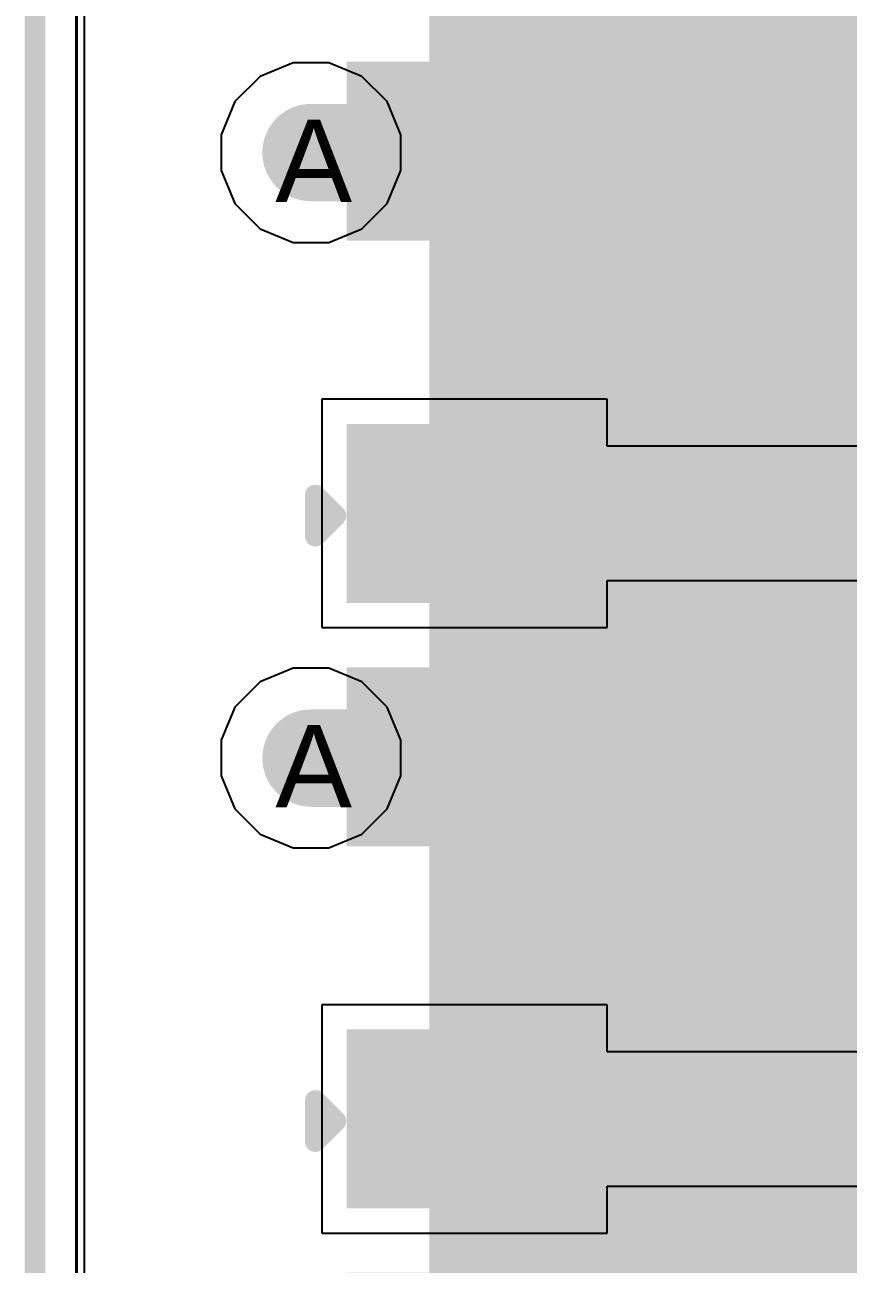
# Model space of a CAD drawing. Header units: inches. Extents: x 0 to 5271, y 0 to 5417.
# Drawn here: x -0.06 to 5.01, y 75.91 to 83.55 of the extents above; entities that cross this region are included whole.
import ezdxf

# ---------------------------------------------------------------- set-up
doc = ezdxf.new("R2010")
doc.units = ezdxf.units.IN
for name, color, linetype in [('Board_Outline', 216, 'Continuous'), ('Bottom Layer', 5, 'Continuous'), ('Bottom Paste', 16, 'Continuous'), ('Bottom Solder', 6, 'Continuous'), ('Drill Drawing', 1, 'Continuous'), ('L2_GND1', 16, 'Continuous'), ('L3_SIG1', 76, 'Continuous'), ('L4_PWR', 90, 'Continuous'), ('L5_GND2', 156, 'Continuous'), ('L6_SIG2', 130, 'Continuous'), ('L7_GND3', 216, 'Continuous'), ('Top Layer', 1, 'Continuous'), ('Top Overlay', 2, 'Continuous'), ('Top Paste', 8, 'Continuous'), ('Top Solder', 216, 'Continuous'), ('Via Holes', 16, 'Continuous')]:
    doc.layers.add(name, color=color, linetype=linetype)
doc.styles.add('Arial', font='', dxfattribs={"height": 0.2})
doc.styles.get('Arial').set_extended_font_data('Arial')

# ---------------------------------------------------------------- blocks, each defined once
blk = doc.blocks.new('TO_263_5__D2PAK__B_201')
at = {"layer": 'Bottom Layer'}
blk.add_hatch(color=5, dxfattribs=at).paths.add_polyline_path([(-5.58999771, 0.38251511), (5.59000279, 0.38251511), (5.59000279, -9.527485389999999), (-5.58999771, -9.527485389999999)])
at = {"layer": 'Bottom Paste'}
blk.add_hatch(color=16, dxfattribs=at).paths.add_polyline_path([(-5.58999771, 0.38251511), (5.59000279, 0.38251511), (5.59000279, -9.527485389999999), (-5.58999771, -9.527485389999999)])
at = {"layer": 'Bottom Solder'}
blk.add_hatch(color=6, dxfattribs=at).paths.add_polyline_path([(-5.691597709999999, 0.48411511), (5.691602789999999, 0.48411511), (5.691602789999999, -9.62908539), (-5.691597709999999, -9.62908539)])
blk = doc.blocks.new('TS_1185EC_C_D_B__207')
at = {"layer": 'Top Layer'}
for points in [[(-2.5499695, 1.19999125), (-1.29996946, 1.19999125), (-1.29996946, 0.29999051), (-2.5499695, 0.29999051)], [(1.3000101, 1.19999125), (2.55001014, 1.19999125), (2.55001014, 0.29999051), (1.3000101, 0.29999051)], [(-2.5499695, -0.30003115), (-1.29996946, -0.30003115), (-1.29996946, -1.20003189), (-2.5499695, -1.20003189)], [(1.3000101, -0.30003115), (2.55001014, -0.30003115), (2.55001014, -1.20003189), (1.3000101, -1.20003189)]]:
    blk.add_hatch(color=1, dxfattribs=at).paths.add_polyline_path(points)
at = {"layer": 'Top Paste'}
for points in [[(-2.5499695, 1.19999125), (-1.29996946, 1.19999125), (-1.29996946, 0.29999051), (-2.5499695, 0.29999051)], [(1.3000101, 1.19999125), (2.55001014, 1.19999125), (2.55001014, 0.29999051), (1.3000101, 0.29999051)], [(-2.5499695, -0.30003115), (-1.29996946, -0.30003115), (-1.29996946, -1.20003189), (-2.5499695, -1.20003189)], [(1.3000101, -0.30003115), (2.55001014, -0.30003115), (2.55001014, -1.20003189), (1.3000101, -1.20003189)]]:
    blk.add_hatch(color=8, dxfattribs=at).paths.add_polyline_path(points)
at = {"layer": 'Top Solder'}
for points in [[(-2.6515695, 1.30159125), (-1.19836946, 1.30159125), (-1.19836946, 0.19839051), (-2.6515695, 0.19839051)], [(1.1984101, 1.30159125), (2.65161014, 1.30159125), (2.65161014, 0.19839051), (1.1984101, 0.19839051)], [(-2.6515695, -0.19843115), (-1.19836946, -0.19843115), (-1.19836946, -1.30163189), (-2.6515695, -1.30163189)], [(1.1984101, -0.19843115), (2.65161014, -0.19843115), (2.65161014, -1.30163189), (1.1984101, -1.30163189)]]:
    blk.add_hatch(color=216, dxfattribs=at).paths.add_polyline_path(points)
at = {"layer": 'Top Overlay'}
for points in [[(-1.77800508, 1.52397968, 0.127, 0.127, 0), (1.77799492, 1.52397968, 0.127, 0.127, 0)], [(-2.84480508, 0.60957968, 0.127, 0.127, 0), (-2.84480508, 0.86357968, 0.127, 0.127, 0)], [(-2.84480508, 0.86357968, 0.127, 0.127, 0), (-2.71780508, 0.73657968, 0.127, 0.127, 0)], [(-2.84480508, 0.60957968, 0.127, 0.127, 0), (-2.71780508, 0.73657968, 0.127, 0.127, 0)], [(-1.77800508, -1.52402032, 0.127, 0.127, 0), (1.77799492, -1.52402032, 0.127, 0.127, 0)]]:
    blk.add_lwpolyline(points, format="xyseb", dxfattribs=at)
for points in [[(-1.80975508, 1.52397968, 0.0635, 0.0635, 1), (-1.74625508, 1.52397968, 0.0635, 0.0635, 1)], [(1.74624492, 1.52397968, 0.0635, 0.0635, 1), (1.80974492, 1.52397968, 0.0635, 0.0635, 1)], [(-2.87655508, 0.86357968, 0.0635, 0.0635, 1), (-2.81305508, 0.86357968, 0.0635, 0.0635, 1)], [(-2.87655508, 0.86357968, 0.0635, 0.0635, 1), (-2.81305508, 0.86357968, 0.0635, 0.0635, 1)], [(-2.74955508, 0.73657968, 0.0635, 0.0635, 1), (-2.68605508, 0.73657968, 0.0635, 0.0635, 1)], [(-2.74955508, 0.73657968, 0.0635, 0.0635, 1), (-2.68605508, 0.73657968, 0.0635, 0.0635, 1)], [(-2.87655508, 0.60957968, 0.0635, 0.0635, 1), (-2.81305508, 0.60957968, 0.0635, 0.0635, 1)], [(-2.87655508, 0.60957968, 0.0635, 0.0635, 1), (-2.81305508, 0.60957968, 0.0635, 0.0635, 1)], [(-1.80975508, -1.52402032, 0.0635, 0.0635, 1), (-1.74625508, -1.52402032, 0.0635, 0.0635, 1)], [(1.74624492, -1.52402032, 0.0635, 0.0635, 1), (1.80974492, -1.52402032, 0.0635, 0.0635, 1)]]:
    blk.add_lwpolyline(points, format="xyseb", close=True, dxfattribs=at)
blk = doc.blocks.new('TS_1185EC_C_D_B__208')
at = {"layer": 'Top Layer'}
for points in [[(-2.5499695, 1.19999125), (-1.29996946, 1.19999125), (-1.29996946, 0.29999051), (-2.5499695, 0.29999051)], [(1.3000101, 1.19999125), (2.55001014, 1.19999125), (2.55001014, 0.29999051), (1.3000101, 0.29999051)], [(-2.5499695, -0.30003115), (-1.29996946, -0.30003115), (-1.29996946, -1.20003189), (-2.5499695, -1.20003189)], [(1.3000101, -0.30003115), (2.55001014, -0.30003115), (2.55001014, -1.20003189), (1.3000101, -1.20003189)]]:
    blk.add_hatch(color=1, dxfattribs=at).paths.add_polyline_path(points)
at = {"layer": 'Top Paste'}
for points in [[(-2.5499695, 1.19999125), (-1.29996946, 1.19999125), (-1.29996946, 0.29999051), (-2.5499695, 0.29999051)], [(1.3000101, 1.19999125), (2.55001014, 1.19999125), (2.55001014, 0.29999051), (1.3000101, 0.29999051)], [(-2.5499695, -0.30003115), (-1.29996946, -0.30003115), (-1.29996946, -1.20003189), (-2.5499695, -1.20003189)], [(1.3000101, -0.30003115), (2.55001014, -0.30003115), (2.55001014, -1.20003189), (1.3000101, -1.20003189)]]:
    blk.add_hatch(color=8, dxfattribs=at).paths.add_polyline_path(points)
at = {"layer": 'Top Solder'}
for points in [[(-2.6515695, 1.30159125), (-1.19836946, 1.30159125), (-1.19836946, 0.19839051), (-2.6515695, 0.19839051)], [(1.1984101, 1.30159125), (2.65161014, 1.30159125), (2.65161014, 0.19839051), (1.1984101, 0.19839051)], [(-2.6515695, -0.19843115), (-1.19836946, -0.19843115), (-1.19836946, -1.30163189), (-2.6515695, -1.30163189)], [(1.1984101, -0.19843115), (2.65161014, -0.19843115), (2.65161014, -1.30163189), (1.1984101, -1.30163189)]]:
    blk.add_hatch(color=216, dxfattribs=at).paths.add_polyline_path(points)
at = {"layer": 'Top Overlay'}
for points in [[(-1.77800508, 1.52397968, 0.127, 0.127, 0), (1.77799492, 1.52397968, 0.127, 0.127, 0)], [(-2.84480508, 0.60957968, 0.127, 0.127, 0), (-2.84480508, 0.86357968, 0.127, 0.127, 0)], [(-2.84480508, 0.86357968, 0.127, 0.127, 0), (-2.71780508, 0.73657968, 0.127, 0.127, 0)], [(-2.84480508, 0.60957968, 0.127, 0.127, 0), (-2.71780508, 0.73657968, 0.127, 0.127, 0)], [(-1.77800508, -1.52402032, 0.127, 0.127, 0), (1.77799492, -1.52402032, 0.127, 0.127, 0)]]:
    blk.add_lwpolyline(points, format="xyseb", dxfattribs=at)
for points in [[(-1.80975508, 1.52397968, 0.0635, 0.0635, 1), (-1.74625508, 1.52397968, 0.0635, 0.0635, 1)], [(1.74624492, 1.52397968, 0.0635, 0.0635, 1), (1.80974492, 1.52397968, 0.0635, 0.0635, 1)], [(-2.87655508, 0.86357968, 0.0635, 0.0635, 1), (-2.81305508, 0.86357968, 0.0635, 0.0635, 1)], [(-2.87655508, 0.86357968, 0.0635, 0.0635, 1), (-2.81305508, 0.86357968, 0.0635, 0.0635, 1)], [(-2.74955508, 0.73657968, 0.0635, 0.0635, 1), (-2.68605508, 0.73657968, 0.0635, 0.0635, 1)], [(-2.74955508, 0.73657968, 0.0635, 0.0635, 1), (-2.68605508, 0.73657968, 0.0635, 0.0635, 1)], [(-2.87655508, 0.60957968, 0.0635, 0.0635, 1), (-2.81305508, 0.60957968, 0.0635, 0.0635, 1)], [(-2.87655508, 0.60957968, 0.0635, 0.0635, 1), (-2.81305508, 0.60957968, 0.0635, 0.0635, 1)], [(-1.80975508, -1.52402032, 0.0635, 0.0635, 1), (-1.74625508, -1.52402032, 0.0635, 0.0635, 1)], [(1.74624492, -1.52402032, 0.0635, 0.0635, 1), (1.80974492, -1.52402032, 0.0635, 0.0635, 1)]]:
    blk.add_lwpolyline(points, format="xyseb", close=True, dxfattribs=at)
blk = doc.blocks.new('TS_1185EC_C_D_B__382')
at = {"layer": 'Top Layer'}
for points in [[(-2.54999236, 1.20001157), (-1.29999232, 1.20001157), (-1.29999232, 0.30001083), (-2.54999236, 0.30001083)], [(1.29998724, 1.20001157), (2.54998728, 1.20001157), (2.54998728, 0.30001083), (1.29998724, 0.30001083)], [(-2.54999236, -0.30001083), (-1.29999232, -0.30001083), (-1.29999232, -1.20001157), (-2.54999236, -1.20001157)], [(1.29998724, -0.30001083), (2.54998728, -0.30001083), (2.54998728, -1.20001157), (1.29998724, -1.20001157)]]:
    blk.add_hatch(color=1, dxfattribs=at).paths.add_polyline_path(points)
at = {"layer": 'Top Paste'}
for points in [[(-2.54999236, 1.20001157), (-1.29999232, 1.20001157), (-1.29999232, 0.30001083), (-2.54999236, 0.30001083)], [(1.29998724, 1.20001157), (2.54998728, 1.20001157), (2.54998728, 0.30001083), (1.29998724, 0.30001083)], [(-2.54999236, -0.30001083), (-1.29999232, -0.30001083), (-1.29999232, -1.20001157), (-2.54999236, -1.20001157)], [(1.29998724, -0.30001083), (2.54998728, -0.30001083), (2.54998728, -1.20001157), (1.29998724, -1.20001157)]]:
    blk.add_hatch(color=8, dxfattribs=at).paths.add_polyline_path(points)
at = {"layer": 'Top Solder'}
for points in [[(-2.65159236, 1.30161157), (-1.19839232, 1.30161157), (-1.19839232, 0.19841083), (-2.65159236, 0.19841083)], [(1.19838724, 1.30161157), (2.65158728, 1.30161157), (2.65158728, 0.19841083), (1.19838724, 0.19841083)], [(-2.65159236, -0.19841083), (-1.19839232, -0.19841083), (-1.19839232, -1.30161157), (-2.65159236, -1.30161157)], [(1.19838724, -0.19841083), (2.65158728, -0.19841083), (2.65158728, -1.30161157), (1.19838724, -1.30161157)]]:
    blk.add_hatch(color=216, dxfattribs=at).paths.add_polyline_path(points)
at = {"layer": 'Top Overlay'}
for points in [[(-1.77802794, 1.524, 0.127, 0.127, 0), (1.77797206, 1.524, 0.127, 0.127, 0)], [(-2.84482794, 0.6096, 0.127, 0.127, 0), (-2.84482794, 0.8636, 0.127, 0.127, 0)], [(-2.84482794, 0.8636, 0.127, 0.127, 0), (-2.71782794, 0.7366, 0.127, 0.127, 0)], [(-2.84482794, 0.6096, 0.127, 0.127, 0), (-2.71782794, 0.7366, 0.127, 0.127, 0)], [(-1.77802794, -1.524, 0.127, 0.127, 0), (1.77797206, -1.524, 0.127, 0.127, 0)]]:
    blk.add_lwpolyline(points, format="xyseb", dxfattribs=at)
for points in [[(-1.80977794, 1.524, 0.0635, 0.0635, 1), (-1.74627794, 1.524, 0.0635, 0.0635, 1)], [(1.74622206, 1.524, 0.0635, 0.0635, 1), (1.80972206, 1.524, 0.0635, 0.0635, 1)], [(-2.87657794, 0.8636, 0.0635, 0.0635, 1), (-2.81307794, 0.8636, 0.0635, 0.0635, 1)], [(-2.87657794, 0.8636, 0.0635, 0.0635, 1), (-2.81307794, 0.8636, 0.0635, 0.0635, 1)], [(-2.74957794, 0.7366, 0.0635, 0.0635, 1), (-2.68607794, 0.7366, 0.0635, 0.0635, 1)], [(-2.74957794, 0.7366, 0.0635, 0.0635, 1), (-2.68607794, 0.7366, 0.0635, 0.0635, 1)], [(-2.87657794, 0.6096, 0.0635, 0.0635, 1), (-2.81307794, 0.6096, 0.0635, 0.0635, 1)], [(-2.87657794, 0.6096, 0.0635, 0.0635, 1), (-2.81307794, 0.6096, 0.0635, 0.0635, 1)], [(-1.80977794, -1.524, 0.0635, 0.0635, 1), (-1.74627794, -1.524, 0.0635, 0.0635, 1)], [(1.74622206, -1.524, 0.0635, 0.0635, 1), (1.80972206, -1.524, 0.0635, 0.0635, 1)]]:
    blk.add_lwpolyline(points, format="xyseb", close=True, dxfattribs=at)

msp = doc.modelspace()

# ---------------------------------------------------------------- hatches: boundary and pattern name
at = {"layer": 'Bottom Layer'}
h = msp.add_hatch(color=5, dxfattribs=at)
edge = h.paths.add_edge_path()
edge.add_arc((1.70047412, 82.76458428), 0.2999994, 0, 360)
h = msp.add_hatch(color=5, dxfattribs=at)
edge = h.paths.add_edge_path()
edge.add_arc((1.70047412, 79.03078427999999), 0.2999994, 0, 360)
at = {"layer": 'L2_GND1'}
h = msp.add_hatch(color=16, dxfattribs=at)
edge = h.paths.add_edge_path()
edge.add_arc((1.70047412, 82.76458428), 0.2999994, 0, 360)
h = msp.add_hatch(color=16, dxfattribs=at)
edge = h.paths.add_edge_path()
edge.add_arc((1.70047412, 79.03078427999999), 0.2999994, 0, 360)
at = {"layer": 'L3_SIG1'}
h = msp.add_hatch(color=76, dxfattribs=at)
edge = h.paths.add_edge_path()
edge.add_arc((1.70047412, 82.76458428), 0.2999994, 0, 360)
h = msp.add_hatch(color=76, dxfattribs=at)
edge = h.paths.add_edge_path()
edge.add_arc((1.70047412, 79.03078427999999), 0.2999994, 0, 360)
at = {"layer": 'L4_PWR'}
h = msp.add_hatch(color=90, dxfattribs=at)
edge = h.paths.add_edge_path()
edge.add_arc((1.70047412, 82.76458428), 0.2999994, 0, 360)
h = msp.add_hatch(color=90, dxfattribs=at)
edge = h.paths.add_edge_path()
edge.add_arc((1.70047412, 79.03078427999999), 0.2999994, 0, 360)
at = {"layer": 'L5_GND2'}
h = msp.add_hatch(color=156, dxfattribs=at)
edge = h.paths.add_edge_path()
edge.add_arc((1.70047412, 82.76458428), 0.2999994, 0, 360)
h = msp.add_hatch(color=156, dxfattribs=at)
edge = h.paths.add_edge_path()
edge.add_arc((1.70047412, 79.03078427999999), 0.2999994, 0, 360)
at = {"layer": 'L6_SIG2'}
h = msp.add_hatch(color=130, dxfattribs=at)
edge = h.paths.add_edge_path()
edge.add_arc((1.70047412, 82.76458428), 0.2999994, 0, 360)
h = msp.add_hatch(color=130, dxfattribs=at)
edge = h.paths.add_edge_path()
edge.add_arc((1.70047412, 79.03078427999999), 0.2999994, 0, 360)
at = {"layer": 'L7_GND3'}
h = msp.add_hatch(color=216, dxfattribs=at)
edge = h.paths.add_edge_path()
edge.add_arc((1.70047412, 82.76458428), 0.2999994, 0, 360)
h = msp.add_hatch(color=216, dxfattribs=at)
edge = h.paths.add_edge_path()
edge.add_arc((1.70047412, 79.03078427999999), 0.2999994, 0, 360)
at = {"layer": 'Top Layer'}
h = msp.add_hatch(color=1, dxfattribs=at)
edge = h.paths.add_edge_path()
edge.add_arc((1.70047412, 82.76458428), 0.2999994, 0, 360)
for points in [[(1.70042332, 83.06465988), (1.70042332, 82.46359428), (2.64703052, 82.46359428), (2.64703052, 83.06465988)], [(1.70042332, 79.33085987999999), (1.70042332, 78.72979428), (2.64703052, 78.72979428), (2.64703052, 79.33085987999999)]]:
    msp.add_hatch(color=1, dxfattribs=at).paths.add_polyline_path(points)
h = msp.add_hatch(color=1, dxfattribs=at)
edge = h.paths.add_edge_path()
edge.add_arc((1.70047412, 79.03078427999999), 0.2999994, 0, 360)
at = {"layer": 'Via Holes'}
h = msp.add_hatch(color=7, dxfattribs=at)
edge = h.paths.add_edge_path()
edge.add_arc((1.70047412, 82.76458428), 0.1499997, 0, 360)
h = msp.add_hatch(color=7, dxfattribs=at)
edge = h.paths.add_edge_path()
edge.add_arc((1.70047412, 79.03078427999999), 0.1499997, 0, 360)

# ---------------------------------------------------------------- linework, layer by layer
at = {"layer": 'Board_Outline'}
msp.add_lwpolyline([(0, 0, 0.127, 0.127, 0), (0, 110.00000098, 0.127, 0.127, 0)], format="xyseb", dxfattribs=at)
at = {"layer": 'Bottom Layer'}
msp.add_line((0.25896316, 64.46739456), (0.25896316, 84.25192953999999), dxfattribs=at)
at = {"layer": 'L2_GND1'}
for p, q in [((0.25896316, 39.8360011), (0.25896316, 92.32000078)), ((1.59027622, 83.31858368), (1.38665966, 83.23424298)), ((1.81067202, 83.31858368), (1.59027622, 83.31858368)), ((2.01428858, 83.23424298), (1.81067202, 83.31858368)), ((1.38665966, 83.23424298), (1.23081542, 83.07839874)), ((2.17013282, 83.07839874), (2.01428858, 83.23424298)), ((1.23081542, 83.07839874), (1.14647472, 82.87478218)), ((2.25447352, 82.87478218), (2.17013282, 83.07839874)), ((1.14647472, 82.87478218), (1.14647472, 82.65438637999999)), ((2.25447352, 82.65438637999999), (2.25447352, 82.87478218)), ((1.14647472, 82.65438637999999), (1.23081542, 82.45076981999999)), ((2.17013282, 82.45076981999999), (2.25447352, 82.65438637999999)), ((1.23081542, 82.45076981999999), (1.38665966, 82.29492558)), ((2.01428858, 82.29492558), (2.17013282, 82.45076981999999)), ((1.38665966, 82.29492558), (1.59027622, 82.21058488)), ((1.81067202, 82.21058488), (2.01428858, 82.29492558)), ((1.59027622, 82.21058488), (1.81067202, 82.21058488)), ((1.59027622, 79.58478367999999), (1.38665966, 79.50044297999999)), ((1.81067202, 79.58478367999999), (1.59027622, 79.58478367999999)), ((2.01428858, 79.50044297999999), (1.81067202, 79.58478367999999)), ((1.38665966, 79.50044297999999), (1.23081542, 79.34459874)), ((2.17013282, 79.34459874), (2.01428858, 79.50044297999999)), ((1.23081542, 79.34459874), (1.14647472, 79.14098218)), ((2.25447352, 79.14098218), (2.17013282, 79.34459874)), ((1.14647472, 79.14098218), (1.14647472, 78.92058638)), ((2.25447352, 78.92058638), (2.25447352, 79.14098218)), ((1.14647472, 78.92058638), (1.23081542, 78.71696981999999)), ((2.17013282, 78.71696981999999), (2.25447352, 78.92058638)), ((1.23081542, 78.71696981999999), (1.38665966, 78.56112558)), ((2.01428858, 78.56112558), (2.17013282, 78.71696981999999)), ((1.38665966, 78.56112558), (1.59027622, 78.47678488)), ((1.81067202, 78.47678488), (2.01428858, 78.56112558)), ((1.59027622, 78.47678488), (1.81067202, 78.47678488))]:
    msp.add_line(p, q, dxfattribs=at)
at = {"layer": 'L3_SIG1'}
for p, q in [((0.3048, 54.34733606), (0.3048, 86.29918478)), ((1.59027622, 83.31858368), (1.38665966, 83.23424298)), ((1.81067202, 83.31858368), (1.59027622, 83.31858368)), ((2.01428858, 83.23424298), (1.81067202, 83.31858368)), ((1.38665966, 83.23424298), (1.23081542, 83.07839874)), ((2.17013282, 83.07839874), (2.01428858, 83.23424298)), ((1.23081542, 83.07839874), (1.14647472, 82.87478218)), ((2.25447352, 82.87478218), (2.17013282, 83.07839874)), ((1.14647472, 82.87478218), (1.14647472, 82.65438637999999)), ((2.25447352, 82.65438637999999), (2.25447352, 82.87478218)), ((1.14647472, 82.65438637999999), (1.23081542, 82.45076981999999)), ((2.17013282, 82.45076981999999), (2.25447352, 82.65438637999999)), ((1.23081542, 82.45076981999999), (1.38665966, 82.29492558)), ((2.01428858, 82.29492558), (2.17013282, 82.45076981999999)), ((1.38665966, 82.29492558), (1.59027622, 82.21058488)), ((1.81067202, 82.21058488), (2.01428858, 82.29492558)), ((1.59027622, 82.21058488), (1.81067202, 82.21058488)), ((1.59027622, 79.58478367999999), (1.38665966, 79.50044297999999)), ((1.81067202, 79.58478367999999), (1.59027622, 79.58478367999999)), ((2.01428858, 79.50044297999999), (1.81067202, 79.58478367999999)), ((1.38665966, 79.50044297999999), (1.23081542, 79.34459874)), ((2.17013282, 79.34459874), (2.01428858, 79.50044297999999)), ((1.23081542, 79.34459874), (1.14647472, 79.14098218)), ((2.25447352, 79.14098218), (2.17013282, 79.34459874)), ((1.14647472, 79.14098218), (1.14647472, 78.92058638)), ((2.25447352, 78.92058638), (2.25447352, 79.14098218)), ((1.14647472, 78.92058638), (1.23081542, 78.71696981999999)), ((2.17013282, 78.71696981999999), (2.25447352, 78.92058638)), ((1.23081542, 78.71696981999999), (1.38665966, 78.56112558)), ((2.01428858, 78.56112558), (2.17013282, 78.71696981999999)), ((1.38665966, 78.56112558), (1.59027622, 78.47678488)), ((1.81067202, 78.47678488), (2.01428858, 78.56112558)), ((1.59027622, 78.47678488), (1.81067202, 78.47678488))]:
    msp.add_line(p, q, dxfattribs=at)
msp.add_lwpolyline([(3.60679492, 70.73900508, 0.635, 0.635, 0), (3.60679492, 98.37420508, 0.635, 0.635, 0)], format="xyseb", dxfattribs=at)
at = {"layer": 'L4_PWR'}
for p, q in [((0.254, 64.1604), (0.254, 98.425)), ((1.59027622, 83.31858368), (1.38665966, 83.23424298)), ((1.81067202, 83.31858368), (1.59027622, 83.31858368)), ((2.01428858, 83.23424298), (1.81067202, 83.31858368)), ((1.38665966, 83.23424298), (1.23081542, 83.07839874)), ((2.17013282, 83.07839874), (2.01428858, 83.23424298)), ((1.23081542, 83.07839874), (1.14647472, 82.87478218)), ((2.25447352, 82.87478218), (2.17013282, 83.07839874)), ((1.14647472, 82.87478218), (1.14647472, 82.65438637999999)), ((2.25447352, 82.65438637999999), (2.25447352, 82.87478218)), ((1.14647472, 82.65438637999999), (1.23081542, 82.45076981999999)), ((2.17013282, 82.45076981999999), (2.25447352, 82.65438637999999)), ((1.23081542, 82.45076981999999), (1.38665966, 82.29492558)), ((2.01428858, 82.29492558), (2.17013282, 82.45076981999999)), ((1.38665966, 82.29492558), (1.59027622, 82.21058488)), ((1.81067202, 82.21058488), (2.01428858, 82.29492558)), ((1.59027622, 82.21058488), (1.81067202, 82.21058488)), ((1.59027622, 79.58478367999999), (1.38665966, 79.50044297999999)), ((1.81067202, 79.58478367999999), (1.59027622, 79.58478367999999)), ((2.01428858, 79.50044297999999), (1.81067202, 79.58478367999999)), ((1.38665966, 79.50044297999999), (1.23081542, 79.34459874)), ((2.17013282, 79.34459874), (2.01428858, 79.50044297999999)), ((1.23081542, 79.34459874), (1.14647472, 79.14098218)), ((2.25447352, 79.14098218), (2.17013282, 79.34459874)), ((1.14647472, 79.14098218), (1.14647472, 78.92058638)), ((2.25447352, 78.92058638), (2.25447352, 79.14098218)), ((1.14647472, 78.92058638), (1.23081542, 78.71696981999999)), ((2.17013282, 78.71696981999999), (2.25447352, 78.92058638)), ((1.23081542, 78.71696981999999), (1.38665966, 78.56112558)), ((2.01428858, 78.56112558), (2.17013282, 78.71696981999999)), ((1.38665966, 78.56112558), (1.59027622, 78.47678488)), ((1.81067202, 78.47678488), (2.01428858, 78.56112558)), ((1.59027622, 78.47678488), (1.81067202, 78.47678488))]:
    msp.add_line(p, q, dxfattribs=at)
at = {"layer": 'L5_GND2'}
msp.add_line((0.25896316, 54.31216468), (0.25896316, 92.32000078), dxfattribs=at)
at = {"layer": 'L6_SIG2'}
msp.add_line((0.25896316, 54.31216468), (0.25896316, 92.32000078), dxfattribs=at)
at = {"layer": 'L7_GND3'}
msp.add_line((0.25896316, 54.31216468), (0.25896316, 92.32000078), dxfattribs=at)
at = {"layer": 'Top Layer'}
for p, q in [((0.25896316, 67.3803199), (0.25896316, 92.32000078)), ((3.52603054, 81.24298458), (1.7680305, 81.24298458)), ((1.7680305, 81.24298458), (1.7680305, 79.83498638)), ((3.52603054, 80.95339918), (3.52603054, 81.24298458)), ((5.618010099999999, 80.95339918), (3.52603054, 80.95339918)), ((3.52603054, 79.83498638), (3.52603054, 80.12467337999999)), ((3.52603054, 80.12467337999999), (5.618010099999999, 80.12467337999999)), ((1.7680305, 79.83498638), (3.52603054, 79.83498638)), ((3.52603054, 77.50989578), (1.7680305, 77.50989578)), ((1.7680305, 77.50989578), (1.7680305, 76.10189757999999)), ((3.52603054, 77.22025957999999), (3.52603054, 77.50989578)), ((5.618010099999999, 77.22025957999999), (3.52603054, 77.22025957999999)), ((3.52603054, 76.10189757999999), (3.52603054, 76.39153377999999)), ((3.52603054, 76.39153377999999), (5.618010099999999, 76.39153377999999)), ((1.7680305, 76.10189757999999), (3.52603054, 76.10189757999999))]:
    msp.add_line(p, q, dxfattribs=at)
for points in [[(2.64703052, 82.77276307999999, 0.508, 0.508, 0), (6.49701012, 82.77276307999999, 0.508, 0.508, 0)], [(2.64703052, 80.53898548, 0.3048, 0.3048, 0), (2.64708132, 80.53903627999999, 0.3048, 0.3048, 0)], [(2.64708132, 80.53903627999999, 0.3048, 0.3048, 0), (7.86154892, 80.53903627999999, 0.3048, 0.3048, 0)], [(2.64703052, 79.03896308, 0.508, 0.508, 0), (6.49701012, 79.03896308, 0.508, 0.508, 0)], [(2.64703052, 76.80589668, 0.3048, 0.3048, 0), (6.49701012, 76.80589668, 0.3048, 0.3048, 0)]]:
    msp.add_lwpolyline(points, format="xyseb", dxfattribs=at)
for points in [[(2.52003052, 82.77276307999999, 0.254, 0.254, 1), (2.77403052, 82.77276307999999, 0.254, 0.254, 1)], [(2.57083052, 80.53898548, 0.1524, 0.1524, 1), (2.72323052, 80.53898548, 0.1524, 0.1524, 1)], [(2.57088132, 80.53903627999999, 0.1524, 0.1524, 1), (2.72328132, 80.53903627999999, 0.1524, 0.1524, 1)], [(2.57088132, 80.53903627999999, 0.1524, 0.1524, 1), (2.72328132, 80.53903627999999, 0.1524, 0.1524, 1)], [(2.52003052, 79.03896308, 0.254, 0.254, 1), (2.77403052, 79.03896308, 0.254, 0.254, 1)], [(2.57083052, 76.80589668, 0.1524, 0.1524, 1), (2.72323052, 76.80589668, 0.1524, 0.1524, 1)]]:
    msp.add_lwpolyline(points, format="xyseb", close=True, dxfattribs=at)

# ---------------------------------------------------------------- block references
for name, p in [('TS_1185EC_C_D_B__208', (4.571999999999999, 83.5227946)), ('TS_1185EC_C_D_B__207', (4.571999999999999, 79.7889946)), ('TS_1185EC_C_D_B__382', (4.57202286, 76.05588548))]:
    msp.add_blockref(name, p)
at = {"rotation": 180}
msp.add_blockref('TO_263_5__D2PAK__B_201', (8.12129186, 74.98341873999999), dxfattribs=at)

# ---------------------------------------------------------------- texts
at = {"layer": 'Drill Drawing', "style": 'Arial'}
for p in [(1.48039582, 82.4598681), (1.48039582, 78.72606809999999)]:
    msp.add_text('A', height=0.508, dxfattribs=at).set_placement(p)

doc.saveas('drawing.dxf')
